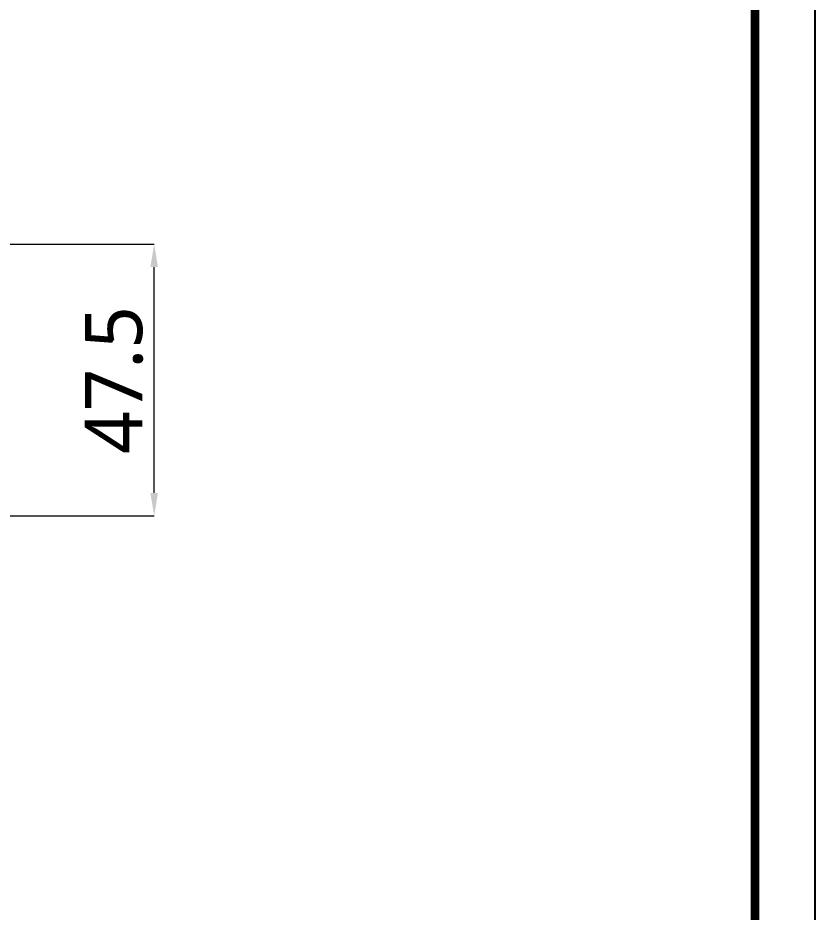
# Model space of a CAD drawing. Extents: x 16296675827 to 16296676478, y -37409618710 to -37409618233.
# Drawn here: x 16296676338.4 to 16296676477.8, y -37409618546.1 to -37409618389.6 of the extents above; entities that cross this region are included whole.
import ezdxf

# ---------------------------------------------------------------- set-up
doc = ezdxf.new("R2010")
doc.units = 0
doc.header["$LTSCALE"] = 10
doc.header["$MEASUREMENT"] = 0
doc.header["$PDMODE"] = 3
doc.header["$PDSIZE"] = -10
doc.layers.get('0').update_dxf_attribs({"linetype": 'CONTINUOUS'})
doc.layers.get('DEFPOINTS').update_dxf_attribs({"linetype": 'CONTINUOUS'})
doc.styles.add('Daelim Dimension', font='NanumGothic.ttf')
doc.dimstyles.new('DEFAULT', dxfattribs={"dimscale": 2, "dimtxt": 2, "dimasz": 2, "dimexe": 0, "dimexo": 2, "dimgap": 1, "dimtad": 1, "dimdec": 1, "dimzin": 9, "dimdsep": 46, "dimtxsty": 'Daelim Dimension', "dimcen": 0.5, "dimclrd": 252, "dimclre": 252, "dimclrt": 3, "dimadec": 1, "dimazin": 0, "dimtfac": 1, "dimtdec": 1, "dimtix": 1, "dimtmove": 0, "dimatfit": 3, "dimfxl": 1, "dimtolj": 1, "dimtzin": 1, "dimlwd": 9, "dimlwe": 9, "dimarcsym": 0})

# ---------------------------------------------------------------- blocks, each defined once
blk = doc.blocks.new('*D19')
at = {"color": 5, "lineweight": 9, "ltscale": 0.5, "transparency": 16777216}
for p, q in [((16296676327.41555, -37409618429.233528), (16296676362.203871, -37409618429.233528)), ((16296676362.203871, -37409618472.75737), (16296676362.203871, -37409618433.233528)), ((16296676205.41555, -37409618476.75737), (16296676362.203871, -37409618476.75737))]:
    blk.add_line(p, q, dxfattribs=at)
at = {"color": 5, "ltscale": 0.5, "transparency": 16777216}
for points in [[(16296676361.537201, -37409618433.233528), (16296676362.870529, -37409618433.233528), (16296676362.203871, -37409618429.233528)], [(16296676361.537201, -37409618472.75737), (16296676362.870529, -37409618472.75737), (16296676362.203871, -37409618476.75737)]]:
    blk.add_solid(points, dxfattribs=at)
at = {"layer": 'DEFPOINTS', "color": 0, "ltscale": 0.5, "transparency": 16777216}
for p in [(16296676323.41555, -37409618429.233528), (16296676362.203871, -37409618429.233528), (16296676201.41555, -37409618476.75737)]:
    blk.add_point(p, dxfattribs=at)
at = {"color": 7, "ltscale": 0.5, "transparency": 16777216, "insert": (16296676355.203871, -37409618452.995453), "char_height": 10, "attachment_point": 5, "rotation": 90, "style": 'Daelim Dimension'}
blk.add_mtext('\\A1;47.5', dxfattribs=at)

msp = doc.modelspace()

# ---------------------------------------------------------------- linework, layer by layer
at = {"ltscale": 0.5}
msp.add_lwpolyline([(16296675826.83, -37409618710.18), (16296676477.83, -37409618710.18), (16296676477.83, -37409618233.18), (16296675826.83, -37409618233.18)], close=True, dxfattribs=at)
at = {"color": 5, "linetype": 'ByBlock', "lineweight": 200, "const_width": 1.5}
msp.add_lwpolyline([(16296675837.3, -37409618689.75), (16296676467.3, -37409618689.75), (16296676467.3, -37409618244.25), (16296675837.3, -37409618244.25)], close=True, dxfattribs=at)

# ---------------------------------------------------------------- dimensions: what is measured, and where the dimension line sits
at = {"ltscale": 0.5}
dim = msp.add_linear_dim(base=(16296676362.2, -37409618429.23), p1=(16296676201.42, -37409618476.76), p2=(16296676323.42, -37409618429.23), angle=90, dimstyle='DEFAULT', override={"dimtxt": 5, "dimclrd": 5, "dimclre": 5, "dimclrt": 7}, dxfattribs=at)
dim.commit()
dim.dimension.update_dxf_attribs({"geometry": '*D19', "text_midpoint": (16296676355.2, -37409618453)})

doc.saveas('drawing.dxf')
